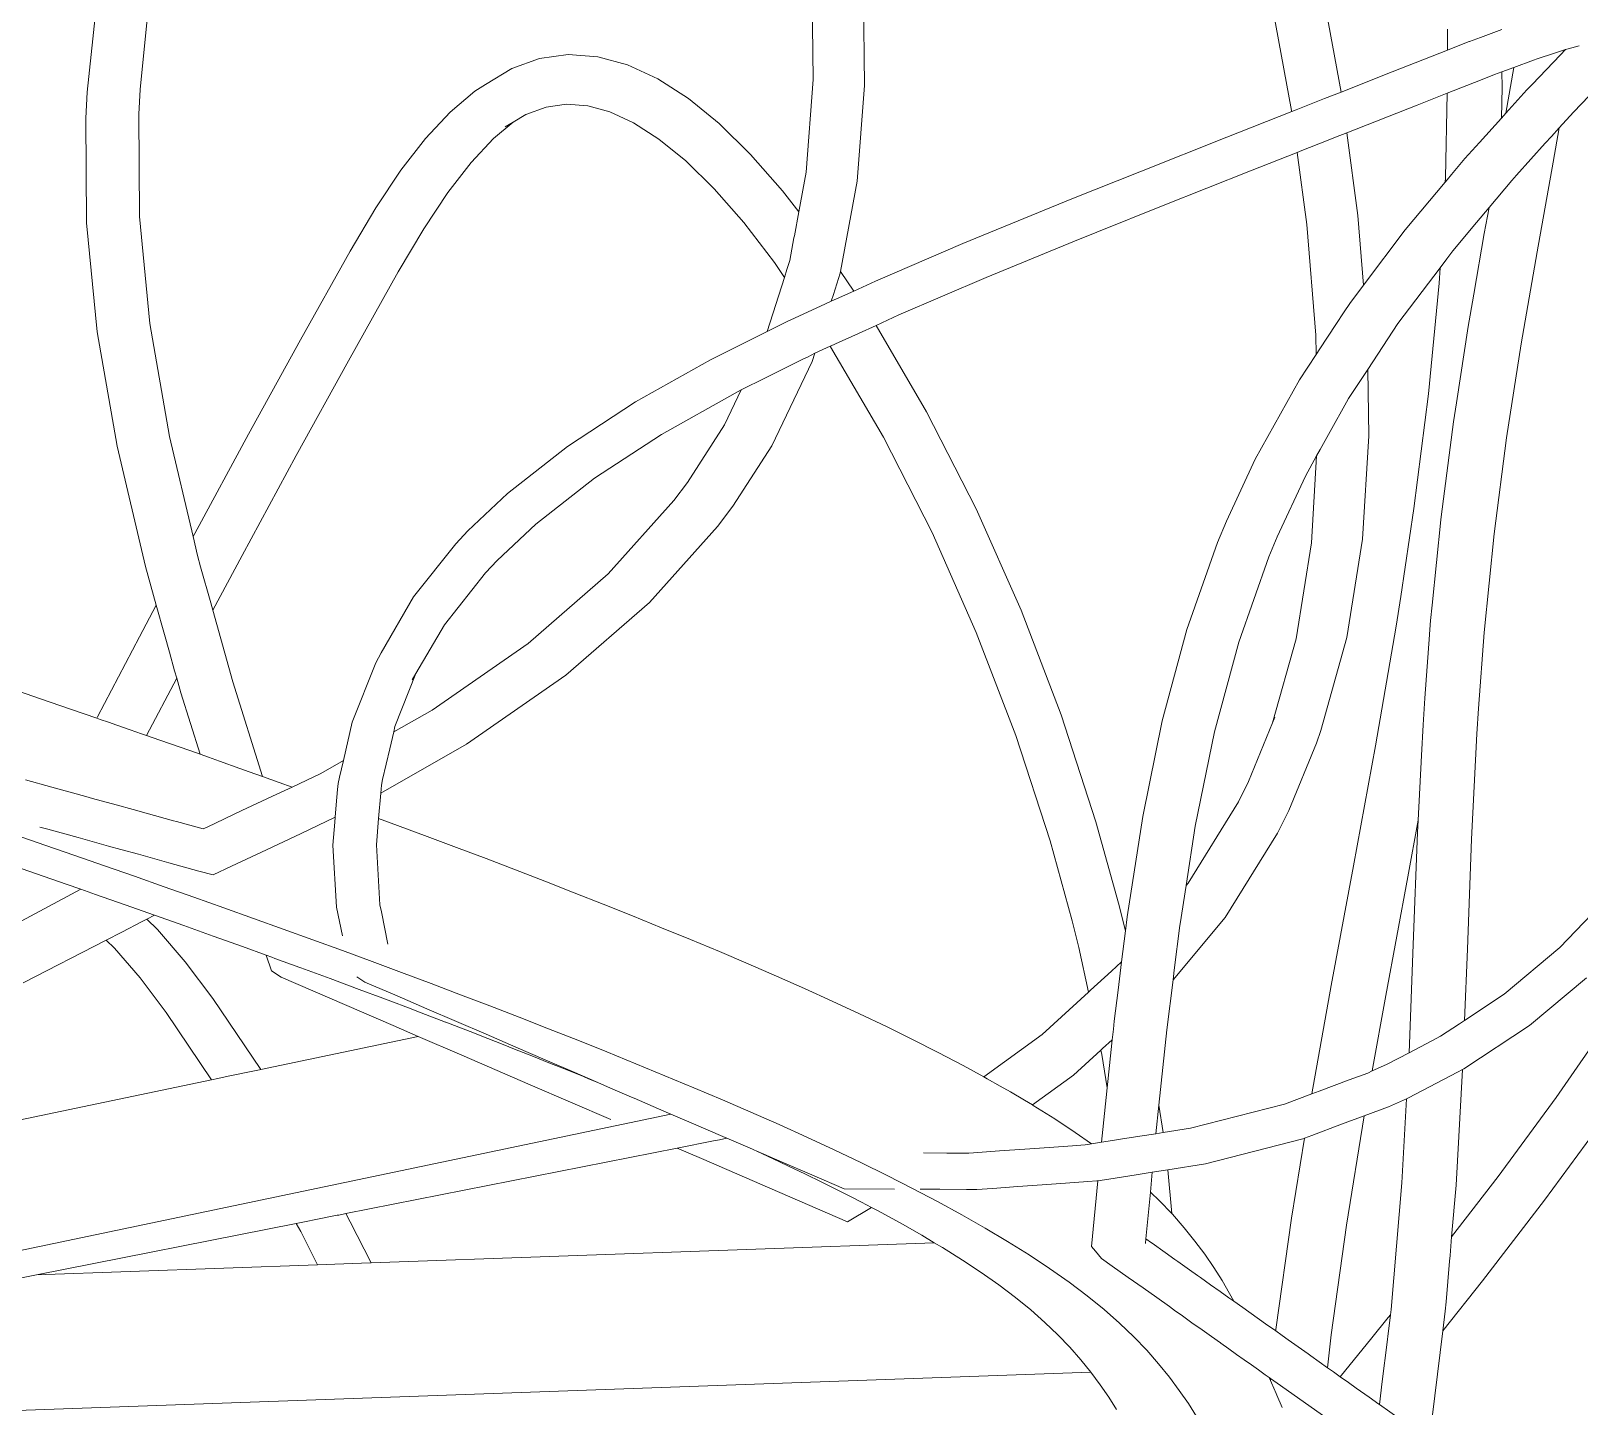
# Model space of a CAD drawing. Header units: millimetres. Extents: x 930469 to 1523124, y -120375 to 411163.
# Drawn here: x 1426309.7 to 1426661.1, y -6197.6 to -5885.5 of the extents above; entities that cross this region are included whole.
import ezdxf

# ---------------------------------------------------------------- set-up
doc = ezdxf.new("R2010")
doc.units = ezdxf.units.MM
doc.layers.add('A-NET THAY', color=8, linetype='Continuous', lineweight=0)
doc.layers.add('COT VACH', color=8, linetype='Continuous', lineweight=0)

# ---------------------------------------------------------------- blocks, each defined once
blk = doc.blocks.new('fgholol')
at = {"layer": 'A-NET THAY', "ltscale": 3}
for p, q in [((1044454.73, 33172.69), (1044455, 33150.87)), ((1044570.26, 33172.87), (1044574.82, 33148.02)), ((1044466.38, 33171.98), (1044466.66, 33149.54)), ((1044563.6, 33143.86), (1044558.76, 33170.22)), ((1044290.22, 33147.98), (1044291.99, 33165.1)), ((1044302.2, 33148.61), (1044303.93, 33165.35)), ((1044598.97, 33157.53), (1044598.96, 33162.3)), ((1044606.47, 33160.43), (1044611.35, 33162.25)), ((1044600.28, 33158.05), (1044603.9, 33159.47)), ((1044603.9, 33159.47), (1044604.01, 33159.51)), ((1044604.01, 33159.51), (1044606.47, 33160.43)), ((1044386.63, 33153.34), (1044392.89, 33155.62)), ((1044392.89, 33155.62), (1044399.4, 33156.53)), ((1044399.4, 33156.53), (1044406.09, 33156.05)), ((1044406.09, 33156.05), (1044412.89, 33154.19)), ((1044586.46, 33152.61), (1044598.97, 33157.53)), ((1044598.97, 33157.53), (1044600.28, 33158.05)), ((1044614.05, 33153.62), (1044618.48, 33155.27)), ((1044618.31, 33149.85), (1044624.53, 33156.37)), ((1044618.48, 33155.27), (1044619.31, 33155.54)), ((1044619.31, 33155.54), (1044623.26, 33156.83)), ((1044623.26, 33156.83), (1044625.75, 33157.65)), ((1044624.53, 33156.37), (1044625.75, 33157.65)), ((1044625.75, 33157.65), (1044626.4, 33157.86)), ((1044626.4, 33157.86), (1044628.88, 33158.53)), ((1044627.59, 33143.48), (1044641.84, 33158.42)), ((1044380.62, 33149.75), (1044386.63, 33153.34)), ((1044412.89, 33154.19), (1044419.75, 33151.01)), ((1044574.82, 33148.02), (1044586.46, 33152.61)), ((1044606.49, 33150.73), (1044609.69, 33151.99)), ((1044609.69, 33151.99), (1044611.36, 33152.62)), ((1044611.36, 33152.62), (1044614.05, 33153.62)), ((1044611.37, 33149.14), (1044611.36, 33152.62)), ((1044612.23, 33143.2), (1044614.05, 33153.62)), ((1044301.9, 33143.03), (1044302.2, 33148.61)), ((1044372.57, 33143.47), (1044378.22, 33148.19)), ((1044378.22, 33148.19), (1044380.62, 33149.75)), ((1044419.75, 33151.01), (1044426.68, 33146.56)), ((1044455, 33150.87), (1044453.4, 33129.87)), ((1044466.66, 33149.54), (1044465.01, 33127.8)), ((1044598.92, 33147.76), (1044600.29, 33148.29)), ((1044600.29, 33148.29), (1044601.98, 33148.96)), ((1044601.98, 33148.96), (1044606.49, 33150.73)), ((1044611.22, 33142.09), (1044611.37, 33149.14)), ((1044612.23, 33143.2), (1044617.03, 33148.51)), ((1044617.03, 33148.51), (1044618.31, 33149.85)), ((1044289.91, 33142.08), (1044290.22, 33147.98)), ((1044389.75, 33142.92), (1044394.39, 33144.61)), ((1044394.39, 33144.61), (1044399.04, 33145.26)), ((1044399.04, 33145.26), (1044403.82, 33144.91)), ((1044403.82, 33144.91), (1044408.86, 33143.53)), ((1044426.68, 33146.56), (1044433.68, 33140.86)), ((1044564.66, 33144.01), (1044568.06, 33145.35)), ((1044568.06, 33145.35), (1044570.3, 33146.23)), ((1044570.3, 33146.23), (1044571.05, 33146.53)), ((1044571.05, 33146.53), (1044574.82, 33148.02)), ((1044576.15, 33138.78), (1044592.08, 33145.06)), ((1044592.08, 33145.06), (1044598.92, 33147.76)), ((1044598.51, 33128.52), (1044598.92, 33147.76)), ((1044290.08, 33118.36), (1044289.91, 33142.08)), ((1044302.08, 33119.75), (1044301.9, 33143.03)), ((1044367, 33137.5), (1044372.57, 33143.47)), ((1044382.46, 33137.51), (1044386.88, 33141.2)), ((1044385.05, 33140.11), (1044386.88, 33141.2)), ((1044386.88, 33141.2), (1044389.75, 33142.92)), ((1044408.86, 33143.53), (1044414.23, 33141.04)), ((1044414.23, 33141.04), (1044419.97, 33137.36)), ((1044548.9, 33137.78), (1044563.63, 33143.6)), ((1044563.63, 33143.6), (1044563.6, 33143.86)), ((1044563.63, 33143.6), (1044564.66, 33144.01)), ((1044606.25, 33136.59), (1044611.22, 33142.09)), ((1044611.22, 33142.09), (1044612.23, 33143.2)), ((1044624.37, 33139.92), (1044627.59, 33143.48)), ((1044433.68, 33140.86), (1044440.8, 33133.88)), ((1044529.16, 33129.95), (1044548.9, 33137.78)), ((1044571.55, 33136.96), (1044573.55, 33137.76)), ((1044573.55, 33137.76), (1044576.15, 33138.78)), ((1044576.15, 33138.78), (1044578.67, 33120.02)), ((1044621.19, 33136.4), (1044622.58, 33137.94)), ((1044622.58, 33137.94), (1044624.37, 33139.92)), ((1044623.01, 33132.13), (1044624.37, 33139.92)), ((1044361.43, 33130.28), (1044367, 33137.5)), ((1044377.35, 33132.04), (1044382.46, 33137.51)), ((1044419.97, 33137.36), (1044426.07, 33132.39)), ((1044554.28, 33130.14), (1044564.88, 33134.33)), ((1044564.88, 33134.33), (1044565.91, 33134.74)), ((1044567.07, 33117.98), (1044564.88, 33134.33)), ((1044565.91, 33134.74), (1044571.55, 33136.96)), ((1044602.94, 33132.93), (1044606.25, 33136.59)), ((1044614.64, 33129.15), (1044621.19, 33136.4)), ((1044372.09, 33125.21), (1044377.35, 33132.04)), ((1044426.07, 33132.39), (1044432.5, 33126.09)), ((1044440.8, 33133.88), (1044448.05, 33125.61)), ((1044599.88, 33129.28), (1044602.94, 33132.93)), ((1044619.34, 33111.75), (1044623.01, 33132.13)), ((1044355.76, 33121.75), (1044361.43, 33130.28)), ((1044453.4, 33129.87), (1044451.73, 33120.82)), ((1044465.01, 33127.8), (1044461.22, 33107.32)), ((1044514.13, 33123.92), (1044529.16, 33129.95)), ((1044534.47, 33122.28), (1044554.28, 33130.14)), ((1044589.41, 33116.77), (1044598.46, 33127.57)), ((1044598.46, 33127.57), (1044598.51, 33128.52)), ((1044598.46, 33127.57), (1044598.88, 33128.08)), ((1044598.88, 33128.08), (1044599.88, 33129.28)), ((1044608.41, 33121.8), (1044613.58, 33127.98)), ((1044613.58, 33127.98), (1044614.64, 33129.15)), ((1044366.61, 33116.97), (1044372.09, 33125.21)), ((1044432.5, 33126.09), (1044439.23, 33118.4)), ((1044448.05, 33125.61), (1044451.73, 33120.82)), ((1044509.1, 33121.89), (1044514.13, 33123.92)), ((1044349.9, 33111.9), (1044355.76, 33121.75)), ((1044451.73, 33120.82), (1044450.73, 33115.39)), ((1044488.99, 33113.62), (1044509.1, 33121.89)), ((1044519.39, 33116.24), (1044534.47, 33122.28)), ((1044578.67, 33120.02), (1044579.93, 33104.21)), ((1044605.57, 33118.42), (1044608.41, 33121.8)), ((1044607.35, 33115.94), (1044608.41, 33121.8)), ((1044292.5, 33093.58), (1044290.08, 33118.36)), ((1044304.44, 33095.46), (1044302.08, 33119.75)), ((1044360.82, 33107.24), (1044366.61, 33116.97)), ((1044439.23, 33118.4), (1044446.23, 33109.31)), ((1044569.09, 33092.84), (1044567.07, 33117.98)), ((1044579.93, 33104.21), (1044589.41, 33116.77)), ((1044600.19, 33112), (1044605.57, 33118.42)), ((1044450.64, 33114.94), (1044449.7, 33109.8)), ((1044450.73, 33115.39), (1044450.64, 33114.94)), ((1044469.16, 33105.11), (1044488.99, 33113.62)), ((1044494.25, 33105.93), (1044514.35, 33114.2)), ((1044514.35, 33114.2), (1044519.39, 33116.24)), ((1044604.97, 33102.17), (1044607.35, 33115.94)), ((1044338.64, 33091.78), (1044349.9, 33111.9)), ((1044449.7, 33109.8), (1044449.03, 33107.71)), ((1044597.29, 33108.15), (1044598.83, 33110.19)), ((1044598.83, 33110.19), (1044600.19, 33112)), ((1044615.72, 33090.87), (1044619.34, 33111.75)), ((1044349.53, 33087.05), (1044360.82, 33107.24)), ((1044448.47, 33105.94), (1044444.56, 33093.65)), ((1044446.23, 33109.31), (1044448.47, 33105.94)), ((1044449.03, 33107.71), (1044448.47, 33105.94)), ((1044461.14, 33106.88), (1044459.61, 33102.08)), ((1044461.22, 33107.32), (1044461.14, 33106.88)), ((1044461.22, 33107.32), (1044464.2, 33102.85)), ((1044474.47, 33097.45), (1044494.25, 33105.93)), ((1044587.75, 33095.51), (1044597.29, 33108.15)), ((1044597.08, 33104.63), (1044597.29, 33108.15)), ((1044460.29, 33101.06), (1044464.2, 33102.85)), ((1044464.2, 33102.85), (1044469.16, 33105.11)), ((1044576.79, 33100.05), (1044579.93, 33104.21)), ((1044594.68, 33079.55), (1044597.08, 33104.63)), ((1044449.95, 33096.34), (1044456.67, 33099.41)), ((1044456.67, 33099.41), (1044459.12, 33100.53)), ((1044459.61, 33102.08), (1044459.12, 33100.53)), ((1044459.12, 33100.53), (1044460.29, 33101.06)), ((1044575.54, 33098.14), (1044576.79, 33100.05)), ((1044604.14, 33097.37), (1044604.97, 33102.17)), ((1044308.9, 33069.87), (1044304.44, 33095.46)), ((1044444.56, 33093.65), (1044449.43, 33096.08)), ((1044449.43, 33096.08), (1044449.95, 33096.34)), ((1044469.27, 33095.07), (1044474.47, 33097.45)), ((1044573.62, 33095.23), (1044575.54, 33098.14)), ((1044580.87, 33085.06), (1044587.75, 33095.51)), ((1044603.7, 33094.84), (1044604.14, 33097.37)), ((1044297.01, 33067.63), (1044292.5, 33093.58)), ((1044431.68, 33087.23), (1044444.56, 33093.65)), ((1044460.08, 33090.88), (1044465.28, 33093.25)), ((1044465.28, 33093.25), (1044469.27, 33095.07)), ((1044469.27, 33095.07), (1044480.72, 33075.45)), ((1044569.16, 33088.46), (1044569.09, 33092.84)), ((1044570.02, 33089.76), (1044573.62, 33095.23)), ((1044601, 33077.46), (1044603.7, 33094.84)), ((1044326.86, 33070.39), (1044338.64, 33091.78)), ((1044453.68, 33087.88), (1044455.38, 33088.73)), ((1044455.38, 33088.73), (1044454.77, 33086.85)), ((1044455.38, 33088.73), (1044458.86, 33090.32)), ((1044458.86, 33090.32), (1044458.97, 33090.37)), ((1044458.86, 33090.32), (1044458.97, 33090.17)), ((1044458.97, 33090.37), (1044460.08, 33090.88)), ((1044458.97, 33090.17), (1044470.93, 33069.68)), ((1044565.36, 33082.7), (1044569.16, 33088.46)), ((1044569.16, 33088.46), (1044570.02, 33089.76)), ((1044612.41, 33069.53), (1044615.72, 33090.87)), ((1044337.67, 33065.52), (1044349.53, 33087.05)), ((1044414.68, 33077.68), (1044431.68, 33087.23)), ((1044444.15, 33083.13), (1044452.69, 33087.39)), ((1044454.77, 33086.85), (1044445.62, 33067.75)), ((1044452.69, 33087.39), (1044453.68, 33087.88)), ((1044576.54, 33078.5), (1044580.87, 33085.06)), ((1044580.87, 33085.06), (1044581.12, 33070.01)), ((1044438.69, 33080.41), (1044444.15, 33083.13)), ((1044555.34, 33064.67), (1044565.36, 33082.7)), ((1044420.54, 33070.3), (1044437.29, 33079.71)), ((1044438.69, 33080.41), (1044434.9, 33072.49)), ((1044437.29, 33079.71), (1044438.69, 33080.41)), ((1044576.05, 33077.6), (1044576.54, 33078.5)), ((1044591.37, 33053.51), (1044594.68, 33079.55)), ((1044399.23, 33067.6), (1044414.68, 33077.68)), ((1044480.72, 33075.45), (1044491.97, 33053.4)), ((1044572.38, 33071.01), (1044576.05, 33077.6)), ((1044600.33, 33073.18), (1044601, 33077.46)), ((1044434.9, 33072.49), (1044426.45, 33059.41)), ((1044570.1, 33066.9), (1044572.38, 33071.01)), ((1044597.53, 33051.61), (1044600.33, 33073.18)), ((1044303.42, 33040.35), (1044297.01, 33067.63)), ((1044314.24, 33047.13), (1044308.9, 33069.87)), ((1044314.62, 33047.85), (1044326.86, 33070.39)), ((1044385.58, 33056.91), (1044399.23, 33067.6)), ((1044405.38, 33060.41), (1044420.54, 33070.3)), ((1044445.62, 33067.75), (1044436.76, 33054.03)), ((1044470.93, 33069.68), (1044481.98, 33048.02)), ((1044581.12, 33070.01), (1044579.69, 33046.56)), ((1044609.57, 33047.72), (1044612.41, 33069.53)), ((1044325.36, 33042.85), (1044337.67, 33065.52)), ((1044548.82, 33050.62), (1044555.34, 33064.67)), ((1044566.73, 33060.84), (1044569.29, 33065.45)), ((1044568.09, 33045.68), (1044569.29, 33065.45)), ((1044569.29, 33065.45), (1044570.1, 33066.9)), ((1044392.02, 33049.95), (1044405.38, 33060.41)), ((1044560.36, 33047.1), (1044566.73, 33060.84)), ((1044376.64, 33048.45), (1044385.58, 33056.91)), ((1044426.45, 33059.41), (1044423.36, 33055.29)), ((1044423.36, 33055.29), (1044408.48, 33038.68)), ((1044436.76, 33054.03), (1044433.3, 33049.42)), ((1044491.97, 33053.4), (1044502.19, 33030.39)), ((1044588.38, 33033.51), (1044591.37, 33053.51)), ((1044383.27, 33041.67), (1044392.02, 33049.95)), ((1044546.81, 33045.75), (1044548.82, 33050.62)), ((1044595.49, 33031.53), (1044597.44, 33050.96)), ((1044597.44, 33050.96), (1044597.53, 33051.61)), ((1044314.24, 33047.13), (1044314.62, 33047.85)), ((1044315.25, 33042.8), (1044314.24, 33047.13)), ((1044373.87, 33045.5), (1044376.64, 33048.45)), ((1044433.3, 33049.42), (1044417.84, 33032.15)), ((1044481.98, 33048.02), (1044492.03, 33025.37)), ((1044558.45, 33042.5), (1044560.36, 33047.1)), ((1044579.69, 33046.56), (1044576.17, 33024.25)), ((1044607.32, 33025.34), (1044609.57, 33047.72)), ((1044315.96, 33040.29), (1044315.25, 33042.8)), ((1044318.72, 33030.43), (1044325.36, 33042.85)), ((1044364.31, 33033.46), (1044373.87, 33045.5)), ((1044539.83, 33026.05), (1044546.81, 33045.75)), ((1044564.64, 33023.88), (1044568.09, 33045.68)), ((1044305.89, 33031.52), (1044303.42, 33040.35)), ((1044318.26, 33032.06), (1044315.96, 33040.29)), ((1044380.65, 33038.88), (1044383.27, 33041.67)), ((1044551.6, 33023.16), (1044558.45, 33042.5)), ((1044371.28, 33027.06), (1044380.65, 33038.88)), ((1044408.48, 33038.68), (1044390.27, 33022.86)), ((1044356.9, 33020.74), (1044364.31, 33033.46)), ((1044417.84, 33032.15), (1044398.85, 33015.66)), ((1044587.3, 33026.78), (1044588.38, 33033.51)), ((1044302.05, 33024.34), (1044305.89, 33031.52)), ((1044307.74, 33024.92), (1044305.89, 33031.52)), ((1044318.72, 33030.43), (1044318.26, 33032.06)), ((1044323.27, 33014.19), (1044318.72, 33030.43)), ((1044502.19, 33030.39), (1044511.28, 33006.63)), ((1044595.14, 33028.1), (1044595.49, 33031.53)), ((1044364.83, 33016.01), (1044371.28, 33027.06)), ((1044492.03, 33025.37), (1044500.99, 33001.97)), ((1044534.22, 33005.32), (1044539.83, 33026.05)), ((1044582.64, 32999.63), (1044587.3, 33026.78)), ((1044594.9, 33024.97), (1044595.14, 33028.1)), ((1044606.01, 33008.12), (1044607.32, 33025.34)), ((1044292.53, 33006.21), (1044302.05, 33024.34)), ((1044308.88, 33020.86), (1044307.74, 33024.92)), ((1044390.27, 33022.86), (1044368.52, 33007.74)), ((1044546.1, 33002.84), (1044551.6, 33023.16)), ((1044559.3, 33004.83), (1044564.64, 33023.88)), ((1044576.17, 33024.25), (1044570.23, 33003.09)), ((1044593.81, 33010.48), (1044594.88, 33024.82)), ((1044594.88, 33024.82), (1044594.9, 33024.97)), ((1044594.89, 33024.82), (1044594.88, 33024.82)), ((1044310.06, 33016.65), (1044308.88, 33020.86)), ((1044350.38, 33004.99), (1044355.73, 33018.46)), ((1044356.9, 33020.74), (1044355.73, 33018.46)), ((1044303.67, 33001.97), (1044310.52, 33015.01)), ((1044310.52, 33015.01), (1044310.06, 33016.65)), ((1044311.46, 33011.64), (1044310.52, 33015.01)), ((1044360.07, 33004.03), (1044364.83, 33016.01)), ((1044364.01, 33014.6), (1044364.83, 33016.01)), ((1044398.85, 33015.66), (1044376.31, 32999.99)), ((1044272.85, 33012.63), (1044279.63, 33010.3)), ((1044315.82, 32997.71), (1044311.46, 33011.64)), ((1044330, 32992.68), (1044323.27, 33014.19)), ((1044279.63, 33010.3), (1044286.41, 33007.96)), ((1044286.41, 33007.96), (1044292.37, 33005.9)), ((1044368.52, 33007.74), (1044359.78, 33002.77)), ((1044593.43, 33004.41), (1044593.81, 33010.48)), ((1044605.65, 33002.37), (1044606.01, 33008.12)), ((1044292.37, 33005.9), (1044292.53, 33006.21)), ((1044292.37, 33005.9), (1044293.18, 33005.62)), ((1044293.18, 33005.62), (1044295.03, 33004.98)), ((1044295.03, 33004.98), (1044296.9, 33004.33)), ((1044296.9, 33004.33), (1044299.95, 33003.27)), ((1044348.36, 32996.28), (1044350.38, 33004.99)), ((1044359.78, 33002.77), (1044360.07, 33004.03)), ((1044511.28, 33006.63), (1044519.19, 32982.34)), ((1044529.8, 32983.58), (1044534.22, 33005.32)), ((1044559.3, 33004.83), (1044553.81, 32991.51)), ((1044559.83, 33006.1), (1044559.3, 33004.83)), ((1044593.08, 32997.4), (1044593.43, 33004.41)), ((1044299.95, 33003.27), (1044302.55, 33002.36)), ((1044302.55, 33002.36), (1044303.67, 33001.97)), ((1044303.67, 33001.97), (1044306.72, 33000.91)), ((1044306.72, 33000.91), (1044313.48, 32998.53)), ((1044358.9, 32998.98), (1044359.78, 33002.77)), ((1044500.99, 33001.97), (1044508.79, 32978.04)), ((1044541.74, 32981.4), (1044546.1, 33002.84)), ((1044569.26, 33000.24), (1044570.23, 33003.09)), ((1044604.45, 32978.41), (1044605.65, 33002.37)), ((1044313.48, 32998.53), (1044315.82, 32997.71)), ((1044315.82, 32997.71), (1044317.77, 32997.02)), ((1044317.77, 32997.02), (1044320.24, 32996.15)), ((1044376.31, 32999.99), (1044356.84, 32988.92)), ((1044357.27, 32991.96), (1044358.9, 32998.98)), ((1044569.26, 33000.24), (1044562.96, 32984.94)), ((1044577.65, 32972.36), (1044582.64, 32999.63)), ((1044592.34, 32982.79), (1044593.08, 32997.4)), ((1044320.24, 32996.15), (1044324.86, 32994.51)), ((1044324.86, 32994.51), (1044327, 32993.75)), ((1044327, 32993.75), (1044330, 32992.68)), ((1044348.36, 32996.28), (1044343.22, 32993.36)), ((1044347.48, 32992.48), (1044348.36, 32996.28)), ((1044282.2, 32990.24), (1044276.18, 32991.9)), ((1044283.04, 32990.01), (1044282.2, 32990.24)), ((1044289.9, 32988.11), (1044283.04, 32990.01)), ((1044330, 32992.68), (1044333.75, 32991.34)), ((1044336.7, 32990.28), (1044333.24, 32988.65)), ((1044333.75, 32991.34), (1044336.7, 32990.28)), ((1044343.22, 32993.36), (1044336.7, 32990.28)), ((1044347.04, 32989.69), (1044347.16, 32991.11)), ((1044347.16, 32991.11), (1044347.48, 32992.48)), ((1044356.84, 32988.92), (1044356.99, 32990.73)), ((1044356.99, 32990.73), (1044357.27, 32991.96)), ((1044553.81, 32991.51), (1044551.53, 32986.93)), ((1044291.41, 32987.7), (1044289.9, 32988.11)), ((1044296.75, 32986.22), (1044291.41, 32987.7)), ((1044333.24, 32988.65), (1044325.34, 32984.92)), ((1044346.76, 32986.21), (1044347.04, 32989.69)), ((1044356.36, 32983.14), (1044356.84, 32988.92)), ((1044551.53, 32986.93), (1044540.11, 32968.48)), ((1044300.62, 32985.15), (1044296.75, 32986.22)), ((1044303.61, 32984.33), (1044300.62, 32985.15)), ((1044309.82, 32982.61), (1044303.61, 32984.33)), ((1044325.34, 32984.92), (1044317.44, 32981.19)), ((1044346.53, 32983.42), (1044338.77, 32979.76)), ((1044346.43, 32982.28), (1044346.53, 32983.42)), ((1044346.53, 32983.42), (1044346.76, 32986.21)), ((1044355.87, 32977.16), (1044356.36, 32983.14)), ((1044356.36, 32983.14), (1044360.66, 32981.55)), ((1044526.27, 32960.82), (1044529.8, 32983.58)), ((1044562.96, 32984.94), (1044560.4, 32979.81)), ((1044273.84, 32979.42), (1044280.61, 32977.09)), ((1044279.45, 32981.19), (1044279.48, 32981.18)), ((1044281.29, 32980.68), (1044279.48, 32981.18)), ((1044288.15, 32978.79), (1044281.29, 32980.68)), ((1044310.46, 32982.43), (1044309.82, 32982.61)), ((1044316.52, 32980.76), (1044310.46, 32982.43)), ((1044317.44, 32981.19), (1044316.52, 32980.76)), ((1044338.77, 32979.76), (1044330.88, 32976.03)), ((1044346, 32977.05), (1044346.43, 32982.28)), ((1044360.66, 32981.55), (1044367.37, 32979.06)), ((1044519.19, 32982.34), (1044524.31, 32963.91)), ((1044539.65, 32967.93), (1044541.74, 32981.4)), ((1044560.4, 32979.81), (1044548.54, 32960.64)), ((1044589.99, 32969.91), (1044592.34, 32982.79)), ((1044591.23, 32954.54), (1044592.2, 32979.99)), ((1044592.2, 32979.99), (1044592.34, 32982.79)), ((1044280.61, 32977.09), (1044287.39, 32974.74)), ((1044295.01, 32976.89), (1044288.15, 32978.79)), ((1044297.86, 32976.1), (1044295.01, 32976.89)), ((1044301.86, 32975), (1044297.86, 32976.1)), ((1044330.88, 32976.03), (1044322.98, 32972.3)), ((1044346.83, 32963.02), (1044346, 32977.05)), ((1044356.67, 32963.53), (1044355.87, 32977.16)), ((1044367.37, 32979.06), (1044374.07, 32976.55)), ((1044374.07, 32976.55), (1044380.75, 32974.02)), ((1044508.79, 32978.04), (1044513.82, 32959.88)), ((1044603.5, 32953.46), (1044604.45, 32978.41)), ((1044271.96, 32972.89), (1044285.4, 32968.23)), ((1044287.39, 32974.74), (1044294.16, 32972.39)), ((1044294.16, 32972.39), (1044300.93, 32970.03)), ((1044301.86, 32975), (1044308.72, 32973.1)), ((1044315.57, 32971.21), (1044308.72, 32973.1)), ((1044380.75, 32974.02), (1044387.42, 32971.47)), ((1044572.61, 32945.25), (1044577.65, 32972.36)), ((1044300.93, 32970.03), (1044307.69, 32967.65)), ((1044318.78, 32970.32), (1044315.57, 32971.21)), ((1044322.98, 32972.3), (1044318.78, 32970.32)), ((1044387.42, 32971.47), (1044394.08, 32968.89)), ((1044394.08, 32968.89), (1044400.72, 32966.29)), ((1044584.98, 32942.97), (1044589.99, 32969.91)), ((1044185.59, 32912), (1044288.74, 32967.07)), ((1044285.4, 32968.23), (1044288.74, 32967.07)), ((1044288.74, 32967.07), (1044292.11, 32965.89)), ((1044292.11, 32965.89), (1044298.81, 32963.54)), ((1044307.69, 32967.65), (1044314.45, 32965.27)), ((1044400.72, 32966.29), (1044407.35, 32963.67)), ((1044538.3, 32959.22), (1044539.65, 32967.93)), ((1044540.11, 32968.48), (1044539.65, 32967.93)), ((1044298.81, 32963.54), (1044305.49, 32961.18)), ((1044314.45, 32965.27), (1044321.21, 32962.87)), ((1044321.21, 32962.87), (1044327.96, 32960.46)), ((1044348.13, 32956.51), (1044346.83, 32963.02)), ((1044356.99, 32961.95), (1044356.67, 32963.53)), ((1044358.45, 32954.62), (1044356.99, 32961.95)), ((1044407.35, 32963.67), (1044413.96, 32961.02)), ((1044524.31, 32963.91), (1044525.86, 32957.67)), ((1044624.5, 32953.82), (1044635.44, 32965.28)), ((1044298.1, 32957.37), (1044302.71, 32959.75)), ((1044302.71, 32959.75), (1044303.77, 32960.3)), ((1044303.77, 32960.3), (1044305.49, 32961.18)), ((1044303.77, 32960.3), (1044306.17, 32957.9)), ((1044305.49, 32961.18), (1044312.17, 32958.82)), ((1044312.17, 32958.82), (1044318.83, 32956.44)), ((1044327.96, 32960.46), (1044334.7, 32958.04)), ((1044413.96, 32961.02), (1044420.57, 32958.35)), ((1044420.57, 32958.35), (1044427.15, 32955.64)), ((1044513.82, 32959.88), (1044515.32, 32953.88)), ((1044525.86, 32957.67), (1044526.27, 32960.82)), ((1044548.54, 32960.64), (1044536.72, 32946.55)), ((1044536.98, 32948.71), (1044538.24, 32958.83)), ((1044538.24, 32958.83), (1044538.3, 32959.22)), ((1044275.67, 32945.82), (1044294.55, 32955.54)), ((1044294.55, 32955.54), (1044298.1, 32957.37)), ((1044294.55, 32955.54), (1044296.39, 32953.71)), ((1044306.17, 32957.9), (1044312.46, 32950.6)), ((1044318.83, 32956.44), (1044325.47, 32954.05)), ((1044334.7, 32958.04), (1044341.43, 32955.6)), ((1044341.43, 32955.6), (1044348.16, 32953.15)), ((1044427.15, 32955.64), (1044433.7, 32952.91)), ((1044525, 32950.58), (1044525.87, 32957.64)), ((1044525.86, 32957.67), (1044525.87, 32957.64)), ((1044296.39, 32953.71), (1044302.23, 32946.93)), ((1044325.47, 32954.05), (1044330.84, 32952.1)), ((1044330.84, 32952.1), (1044332.11, 32951.64)), ((1044332.05, 32948.53), (1044330.84, 32952.1)), ((1044332.11, 32951.64), (1044332.81, 32951.39)), ((1044332.81, 32951.39), (1044338.45, 32949.33)), ((1044348.16, 32953.15), (1044354.87, 32950.67)), ((1044433.7, 32952.91), (1044440.21, 32950.14)), ((1044515.32, 32953.88), (1044517.5, 32943.72)), ((1044590.25, 32929.96), (1044591.23, 32954.54)), ((1044602.85, 32937.29), (1044603.5, 32953.46)), ((1044611.87, 32943.23), (1044624.5, 32953.82)), ((1044312.46, 32950.6), (1044318.76, 32942.29)), ((1044332.05, 32948.53), (1044334.26, 32947.1)), ((1044338.45, 32949.33), (1044338.73, 32949.23)), ((1044338.73, 32949.23), (1044345.34, 32946.79)), ((1044354.87, 32950.67), (1044361.58, 32948.18)), ((1044361.58, 32948.18), (1044368.28, 32945.67)), ((1044440.21, 32950.14), (1044446.66, 32947.35)), ((1044522.7, 32948.47), (1044517.95, 32944.13)), ((1044525, 32950.58), (1044522.7, 32948.47)), ((1044524.2, 32944.15), (1044525, 32950.58)), ((1044536.72, 32946.55), (1044536.98, 32948.71)), ((1044302.23, 32946.93), (1044308.17, 32939.09)), ((1044334.26, 32947.1), (1044359.69, 32936.13)), ((1044345.34, 32946.79), (1044351.93, 32944.34)), ((1044351.4, 32947.2), (1044353.25, 32946.02)), ((1044351.93, 32944.34), (1044357.32, 32942.32)), ((1044360.58, 32942.86), (1044353.25, 32946.02)), ((1044368.28, 32945.67), (1044374.96, 32943.14)), ((1044446.66, 32947.35), (1044453.04, 32944.53)), ((1044453.04, 32944.53), (1044459.33, 32941.68)), ((1044535.31, 32935.18), (1044536.72, 32946.55)), ((1044568.19, 32920.63), (1044572.61, 32945.25)), ((1044630.53, 32946.96), (1044617.61, 32936.13)), ((1044318.76, 32942.29), (1044329.6, 32926.18)), ((1044357.32, 32942.32), (1044358.5, 32941.88)), ((1044358.5, 32941.88), (1044363.71, 32939.91)), ((1044367.3, 32939.95), (1044360.58, 32942.86)), ((1044374.96, 32943.14), (1044381.63, 32940.59)), ((1044459.33, 32941.68), (1044465.52, 32938.81)), ((1044517.5, 32943.72), (1044507.01, 32934.12)), ((1044517.95, 32944.13), (1044517.5, 32943.72)), ((1044523.32, 32937.1), (1044524.2, 32944.15)), ((1044581.91, 32925.82), (1044584.98, 32942.97)), ((1044602.85, 32937.29), (1044611.87, 32943.23)), ((1044308.17, 32939.09), (1044318.43, 32923.84)), ((1044363.71, 32939.91), (1044365.06, 32939.4)), ((1044365.06, 32939.4), (1044371.55, 32936.91)), ((1044374.02, 32937.05), (1044367.3, 32939.95)), ((1044381.63, 32940.59), (1044388.29, 32938.01)), ((1044388.29, 32938.01), (1044394.93, 32935.41)), ((1044465.52, 32938.81), (1044471.61, 32935.91)), ((1044601.72, 32936.55), (1044602.85, 32937.29)), ((1044623.62, 32919.82), (1044635.77, 32937.26)), ((1044365.36, 32933.68), (1044359.69, 32936.13)), ((1044371.55, 32936.91), (1044371.6, 32936.89)), ((1044371.6, 32936.89), (1044378.12, 32934.37)), ((1044380.75, 32934.15), (1044374.02, 32937.05)), ((1044378.12, 32934.37), (1044379.39, 32933.88)), ((1044379.39, 32933.88), (1044384.62, 32931.83)), ((1044387.47, 32931.25), (1044380.75, 32934.15)), ((1044394.93, 32935.41), (1044401.56, 32932.79)), ((1044471.61, 32935.91), (1044477.56, 32932.99)), ((1044507.01, 32934.12), (1044493.74, 32924.5)), ((1044522.88, 32932.92), (1044523.14, 32935.32)), ((1044523.14, 32935.32), (1044523.32, 32937.1)), ((1044533.49, 32918.06), (1044535.31, 32935.18)), ((1044597.37, 32933.69), (1044601.72, 32936.55)), ((1044617.61, 32936.13), (1044602.73, 32926.33)), ((1044329.6, 32926.18), (1044365.36, 32933.68)), ((1044375.23, 32929.42), (1044365.36, 32933.68)), ((1044384.62, 32931.83), (1044387.21, 32930.8)), ((1044387.21, 32930.8), (1044391.1, 32929.27)), ((1044394.19, 32928.35), (1044387.47, 32931.25)), ((1044401.56, 32932.79), (1044408.17, 32930.14)), ((1044477.56, 32932.99), (1044483.37, 32930.04)), ((1044520.33, 32930.58), (1044514.13, 32924.91)), ((1044520.53, 32930.77), (1044520.33, 32930.58)), ((1044520.33, 32930.58), (1044520.55, 32929.55)), ((1044520.71, 32930.93), (1044520.53, 32930.77)), ((1044522.88, 32932.92), (1044520.71, 32930.93)), ((1044521.88, 32923.44), (1044522.88, 32932.92)), ((1044590.25, 32929.96), (1044595.41, 32932.66)), ((1044595.41, 32932.66), (1044597.37, 32933.69)), ((1044390.77, 32922.71), (1044375.23, 32929.42)), ((1044391.1, 32929.27), (1044395.03, 32927.69)), ((1044400.91, 32925.45), (1044394.19, 32928.35)), ((1044395.03, 32927.69), (1044397.57, 32926.68)), ((1044397.57, 32926.68), (1044402.84, 32924.54)), ((1044408.17, 32930.14), (1044414.78, 32927.47)), ((1044414.78, 32927.47), (1044421.36, 32924.76)), ((1044483.37, 32930.04), (1044489.03, 32927.07)), ((1044489.03, 32927.07), (1044493.74, 32924.5)), ((1044520.55, 32929.55), (1044521.72, 32921.99)), ((1044581.91, 32925.82), (1044585.13, 32927.28)), ((1044585.13, 32927.28), (1044590.25, 32929.96)), ((1044260.65, 32911.73), (1044318.43, 32923.84)), ((1044318.43, 32923.84), (1044319.84, 32924.13)), ((1044319.84, 32924.13), (1044322.24, 32924.64)), ((1044322.24, 32924.64), (1044327.81, 32925.8)), ((1044327.81, 32925.8), (1044329.34, 32926.12)), ((1044329.34, 32926.12), (1044329.6, 32926.18)), ((1044406.15, 32923.18), (1044400.91, 32925.45)), ((1044402.84, 32924.54), (1044404.01, 32924.07)), ((1044404.01, 32924.07), (1044406.15, 32923.18)), ((1044407.63, 32922.55), (1044406.15, 32923.18)), ((1044421.36, 32924.76), (1044427.91, 32922.03)), ((1044493.74, 32924.5), (1044494.52, 32924.07)), ((1044494.52, 32924.07), (1044497.45, 32922.41)), ((1044514.13, 32924.91), (1044504.76, 32918.12)), ((1044521.72, 32921.99), (1044521.88, 32923.44)), ((1044569.85, 32921.25), (1044576.7, 32923.8)), ((1044576.7, 32923.8), (1044580.87, 32925.35)), ((1044580.87, 32925.35), (1044581.91, 32925.82)), ((1044601.26, 32925.56), (1044594.91, 32922.24)), ((1044600.92, 32899.92), (1044602.38, 32926.15)), ((1044602.38, 32926.15), (1044601.26, 32925.56)), ((1044602.73, 32926.33), (1044602.38, 32926.15)), ((1044390.77, 32922.71), (1044409.08, 32914.81)), ((1044410.62, 32921.25), (1044407.63, 32922.55)), ((1044413.75, 32919.91), (1044410.62, 32921.25)), ((1044414.36, 32919.64), (1044413.75, 32919.91)), ((1044427.91, 32922.03), (1044434.42, 32919.26)), ((1044497.45, 32922.41), (1044499.83, 32921.06)), ((1044499.83, 32921.06), (1044502.94, 32919.2)), ((1044520.72, 32912.53), (1044521.72, 32921.99)), ((1044561.96, 32918.32), (1044568.19, 32920.63)), ((1044568.19, 32920.63), (1044569.85, 32921.25)), ((1044590.15, 32919.75), (1044589.69, 32919.54)), ((1044594.91, 32922.24), (1044590.15, 32919.75)), ((1044610.47, 32901.91), (1044623.62, 32919.82)), ((1044421.08, 32916.74), (1044414.36, 32919.64)), ((1044422.72, 32916.03), (1044421.08, 32916.74)), ((1044434.42, 32919.26), (1044440.87, 32916.47)), ((1044440.87, 32916.47), (1044447.25, 32913.65)), ((1044502.94, 32919.2), (1044504.76, 32918.12)), ((1044504.76, 32918.12), (1044504.93, 32918.02)), ((1044504.93, 32918.02), (1044509.82, 32914.96)), ((1044532.81, 32911.59), (1044533.49, 32918.06)), ((1044533.49, 32918.06), (1044534.46, 32911.85)), ((1044540.65, 32912.82), (1044561.96, 32918.32)), ((1044585.56, 32917.67), (1044580.09, 32915.64)), ((1044589.69, 32919.54), (1044585.56, 32917.67)), ((1044588.62, 32900.41), (1044589.69, 32919.54)), ((1044225.11, 32874.61), (1044422.72, 32916.03)), ((1044427.8, 32913.84), (1044422.72, 32916.03)), ((1044434.52, 32910.94), (1044427.8, 32913.84)), ((1044447.25, 32913.65), (1044453.54, 32910.8)), ((1044509.82, 32914.96), (1044514.47, 32911.89)), ((1044534.46, 32911.85), (1044540.65, 32912.82)), ((1044574.96, 32913.72), (1044568.17, 32911.2)), ((1044580.09, 32915.64), (1044574.96, 32913.72)), ((1044576.03, 32890.81), (1044580.09, 32915.64)), ((1044621, 32896.52), (1044634.22, 32914.54)), ((1044424.13, 32908.31), (1044432.35, 32909.94)), ((1044432.35, 32909.94), (1044433.74, 32910.21)), ((1044433.74, 32910.21), (1044435.43, 32910.54)), ((1044435.43, 32910.54), (1044434.52, 32910.94)), ((1044441.24, 32908.04), (1044435.43, 32910.54)), ((1044453.54, 32910.8), (1044459.73, 32907.93)), ((1044514.47, 32911.89), (1044518.18, 32909.28)), ((1044516.77, 32909.05), (1044518.18, 32909.28)), ((1044518.18, 32909.28), (1044520.45, 32909.64)), ((1044520.45, 32909.64), (1044520.72, 32912.53)), ((1044520.45, 32909.64), (1044522.96, 32910.03)), ((1044522.96, 32910.03), (1044524.78, 32910.32)), ((1044524.78, 32910.32), (1044529.15, 32911.01)), ((1044529.15, 32911.01), (1044532.81, 32911.59)), ((1044532.81, 32911.59), (1044534.46, 32911.85)), ((1044566.12, 32910.43), (1044544.06, 32904.75)), ((1044563.55, 32892.45), (1044566.52, 32910.58)), ((1044566.52, 32910.58), (1044566.12, 32910.43)), ((1044568.17, 32911.2), (1044566.52, 32910.58)), ((1044348.88, 32893.44), (1044424.13, 32908.31)), ((1044429.62, 32905.94), (1044424.13, 32908.31)), ((1044445.16, 32899.23), (1044429.62, 32905.94)), ((1044441.7, 32907.84), (1044441.24, 32908.04)), ((1044442.09, 32907.67), (1044441.7, 32907.84)), ((1044447.97, 32905.14), (1044442.09, 32907.67)), ((1044442.09, 32907.67), (1044447.35, 32905.23)), ((1044459.73, 32907.93), (1044465.82, 32905.03)), ((1044480.05, 32907.23), (1044485.31, 32907.2)), ((1044485.31, 32907.2), (1044490.33, 32907.18)), ((1044490.33, 32907.18), (1044491.37, 32907.25)), ((1044491.37, 32907.25), (1044497.32, 32907.68)), ((1044497.32, 32907.68), (1044503.07, 32908.08)), ((1044503.07, 32908.08), (1044508.6, 32908.48)), ((1044508.6, 32908.48), (1044513.9, 32908.85)), ((1044513.9, 32908.85), (1044516.77, 32909.05)), ((1044447.35, 32905.23), (1044449.43, 32904.24)), ((1044454.69, 32902.23), (1044447.97, 32905.14)), ((1044449.43, 32904.24), (1044453.13, 32902.48)), ((1044453.13, 32902.48), (1044457.12, 32900.52)), ((1044462.02, 32899.07), (1044454.69, 32902.23)), ((1044465.82, 32905.03), (1044471.77, 32902.11)), ((1044471.77, 32902.11), (1044477.58, 32899.16)), ((1044528.31, 32902.26), (1044522.13, 32901.29)), ((1044531.97, 32902.84), (1044528.31, 32902.26)), ((1044531.54, 32898.32), (1044531.97, 32902.84)), ((1044535.47, 32903.39), (1044531.97, 32902.84)), ((1044544.06, 32904.75), (1044535.47, 32903.39)), ((1044535.47, 32903.39), (1044536.38, 32893.45)), ((1044462.81, 32891.61), (1044445.16, 32899.23)), ((1044457.12, 32900.52), (1044458.77, 32899.71)), ((1044458.77, 32899.71), (1044464.26, 32896.93)), ((1044473.44, 32899.02), (1044462.02, 32899.07)), ((1044477.58, 32899.16), (1044483.24, 32896.19)), ((1044483.76, 32898.97), (1044479.3, 32898.99)), ((1044489.81, 32898.94), (1044483.76, 32898.97)), ((1044492.18, 32898.93), (1044489.81, 32898.94)), ((1044495.72, 32899.18), (1044492.18, 32898.93)), ((1044501.47, 32899.59), (1044495.72, 32899.18)), ((1044507.01, 32899.98), (1044501.47, 32899.59)), ((1044512.31, 32900.36), (1044507.01, 32899.98)), ((1044517.35, 32900.71), (1044512.31, 32900.36)), ((1044519.4, 32900.86), (1044517.35, 32900.71)), ((1044518.21, 32886.02), (1044519.62, 32900.89)), ((1044519.62, 32900.89), (1044519.4, 32900.86)), ((1044522.13, 32901.29), (1044519.62, 32900.89)), ((1044586.18, 32871.7), (1044588.62, 32900.41)), ((1044599.92, 32888.16), (1044610.47, 32901.91)), ((1044599.92, 32888.16), (1044600.92, 32899.92)), ((1044464.26, 32896.93), (1044465.24, 32896.41)), ((1044465.24, 32896.41), (1044465.96, 32896.03)), ((1044465.96, 32896.03), (1044468.27, 32894.82)), ((1044483.24, 32896.19), (1044488.73, 32893.19)), ((1044530.54, 32887.73), (1044531.54, 32898.32)), ((1044531.54, 32898.32), (1044533.58, 32896.36)), ((1044533.58, 32896.36), (1044536.38, 32893.45)), ((1044606.94, 32878.21), (1044621, 32896.52)), ((1044337.68, 32891.23), (1044340.7, 32891.83)), ((1044340.7, 32891.83), (1044341.35, 32891.96)), ((1044341.35, 32891.96), (1044346.95, 32893.06)), ((1044346.95, 32893.06), (1044347.3, 32893.13)), ((1044347.3, 32893.13), (1044348.88, 32893.44)), ((1044348.88, 32893.44), (1044349.92, 32891.59)), ((1044349.92, 32891.59), (1044354.63, 32882.29)), ((1044468.27, 32894.82), (1044462.81, 32891.61)), ((1044468.27, 32894.82), (1044469.57, 32894.14)), ((1044469.57, 32894.14), (1044474.71, 32891.34)), ((1044488.73, 32893.19), (1044494.04, 32890.18)), ((1044536.38, 32893.45), (1044536.53, 32893.3)), ((1044536.53, 32893.3), (1044539.21, 32890.25)), ((1044560.02, 32867.11), (1044563.55, 32892.45)), ((1044278.72, 32879.58), (1044337.68, 32891.23)), ((1044337.68, 32891.23), (1044338.69, 32889.42)), ((1044338.69, 32889.42), (1044342.52, 32881.86)), ((1044474.71, 32891.34), (1044479.64, 32888.53)), ((1044479.64, 32888.53), (1044482.47, 32886.85)), ((1044494.04, 32890.18), (1044499.14, 32887.14)), ((1044539.21, 32890.25), (1044541.67, 32887.22)), ((1044572.57, 32865.96), (1044576.03, 32890.81)), ((1044599.56, 32883.95), (1044599.92, 32888.16)), ((1044354.63, 32882.29), (1044482.47, 32886.85)), ((1044482.47, 32886.85), (1044484.37, 32885.72)), ((1044484.37, 32885.72), (1044488.88, 32882.9)), ((1044499.14, 32887.14), (1044504.03, 32884.08)), ((1044518.21, 32886.02), (1044519.11, 32884.91)), ((1044519.11, 32884.91), (1044520.43, 32883.28)), ((1044530.43, 32886.64), (1044530.54, 32887.73)), ((1044531.8, 32886.84), (1044530.54, 32887.73)), ((1044531.96, 32886.72), (1044531.8, 32886.84)), ((1044534.9, 32884.64), (1044531.96, 32886.72)), ((1044537.11, 32883.07), (1044534.9, 32884.64)), ((1044541.67, 32887.22), (1044543.9, 32884.21)), ((1044278.72, 32879.58), (1044342.52, 32881.86)), ((1044342.52, 32881.86), (1044346.39, 32882)), ((1044346.39, 32882), (1044352.45, 32882.21)), ((1044352.45, 32882.21), (1044354.63, 32882.29)), ((1044488.88, 32882.9), (1044493.14, 32880.07)), ((1044504.03, 32884.08), (1044508.68, 32881.01)), ((1044508.68, 32881.01), (1044513.08, 32877.91)), ((1044522.89, 32881.53), (1044520.43, 32883.28)), ((1044526.52, 32878.96), (1044522.89, 32881.53)), ((1044537.78, 32882.6), (1044537.11, 32883.07)), ((1044540.44, 32880.7), (1044537.78, 32882.6)), ((1044543.9, 32884.21), (1044545.95, 32881.22)), ((1044545.95, 32881.22), (1044547.82, 32878.25)), ((1044598.67, 32873.45), (1044599.45, 32882.65)), ((1044599.45, 32882.65), (1044599.56, 32883.95)), ((1044230.02, 32869.96), (1044278.72, 32879.58)), ((1044493.14, 32880.07), (1044497.16, 32877.25)), ((1044513.08, 32877.91), (1044517.21, 32874.8)), ((1044529.87, 32876.58), (1044526.52, 32878.96)), ((1044542.26, 32879.42), (1044540.44, 32880.7)), ((1044542.92, 32878.95), (1044542.26, 32879.42)), ((1044545.22, 32877.32), (1044542.92, 32878.95)), ((1044547.82, 32878.25), (1044549.54, 32875.29)), ((1044597.94, 32866.84), (1044606.94, 32878.21)), ((1044497.16, 32877.25), (1044500.92, 32874.42)), ((1044500.92, 32874.42), (1044504.4, 32871.59)), ((1044517.21, 32874.8), (1044521.05, 32871.68)), ((1044529.87, 32876.58), (1044532.98, 32874.38)), ((1044535.86, 32872.33), (1044532.98, 32874.38)), ((1044547.36, 32875.79), (1044545.22, 32877.32)), ((1044547.41, 32875.76), (1044547.36, 32875.79)), ((1044549.37, 32874.37), (1044547.41, 32875.76)), ((1044550.47, 32873.59), (1044549.37, 32874.37)), ((1044549.54, 32875.29), (1044550.47, 32873.59)), ((1044504.4, 32871.59), (1044507.6, 32868.76)), ((1044521.05, 32871.68), (1044524.57, 32868.57)), ((1044537.27, 32871.33), (1044535.86, 32872.33)), ((1044538.52, 32870.44), (1044537.27, 32871.33)), ((1044552.55, 32872.11), (1044550.47, 32873.59)), ((1044557.7, 32868.46), (1044552.55, 32872.11)), ((1044585.54, 32869.87), (1044586.04, 32870.49)), ((1044585.95, 32869.77), (1044586.04, 32870.49)), ((1044586.04, 32870.49), (1044586.18, 32871.7)), ((1044597.94, 32866.84), (1044598.49, 32871.3)), ((1044598.49, 32871.3), (1044598.67, 32873.45)), ((1044507.6, 32868.76), (1044510.55, 32865.94)), ((1044524.57, 32868.57), (1044527.79, 32865.48)), ((1044540.99, 32868.69), (1044538.52, 32870.44)), ((1044540.99, 32868.69), (1044543.29, 32867.06)), ((1044545.44, 32865.53), (1044543.29, 32867.06)), ((1044559.99, 32866.83), (1044557.7, 32868.46)), ((1044559.99, 32866.83), (1044560.02, 32867.11)), ((1044581.84, 32865.26), (1044585.54, 32869.87)), ((1044585.51, 32866.21), (1044585.95, 32869.77)), ((1044510.55, 32865.94), (1044513.27, 32863.11)), ((1044527.79, 32865.48), (1044530.74, 32862.42)), ((1044547.45, 32864.11), (1044545.44, 32865.53)), ((1044547.56, 32864.03), (1044547.45, 32864.11)), ((1044549.34, 32862.77), (1044547.56, 32864.03)), ((1044561.48, 32865.78), (1044559.99, 32866.83)), ((1044562.85, 32864.81), (1044561.48, 32865.78)), ((1044567.37, 32861.6), (1044562.85, 32864.81)), ((1044571.77, 32858.47), (1044572.57, 32865.96)), ((1044574.66, 32856.42), (1044581.84, 32865.26)), ((1044584.17, 32855.37), (1044585.27, 32864.25)), ((1044585.27, 32864.25), (1044585.51, 32866.21)), ((1044594.88, 32842.08), (1044597.94, 32866.84)), ((1044513.27, 32863.11), (1044515.76, 32860.28)), ((1044515.76, 32860.28), (1044518.05, 32857.45)), ((1044530.74, 32862.42), (1044533.42, 32859.37)), ((1044551.13, 32861.5), (1044549.34, 32862.77)), ((1044551.13, 32861.5), (1044552.84, 32860.29)), ((1044554.48, 32859.12), (1044552.84, 32860.29)), ((1044567.99, 32861.16), (1044567.37, 32861.6)), ((1044571.77, 32858.47), (1044567.99, 32861.16)), ((1044253.23, 32848), (1044518.05, 32857.45)), ((1044518.05, 32857.45), (1044520.16, 32854.62)), ((1044533.42, 32859.37), (1044535.88, 32856.34)), ((1044556.06, 32857.99), (1044554.48, 32859.12)), ((1044557.62, 32856.89), (1044556.06, 32857.99)), ((1044557.86, 32856.72), (1044557.62, 32856.89)), ((1044558.51, 32856.26), (1044557.86, 32856.72)), ((1044573.14, 32857.5), (1044571.77, 32858.47)), ((1044574.66, 32856.42), (1044573.14, 32857.5)), ((1044576.51, 32855.11), (1044574.66, 32856.42)), ((1044520.16, 32854.62), (1044522.09, 32851.79)), ((1044535.88, 32856.34), (1044538.11, 32853.33)), ((1044538.11, 32853.33), (1044540.16, 32850.34)), ((1044558.83, 32856.03), (1044558.51, 32856.26)), ((1044558.51, 32856.26), (1044558.79, 32855.6)), ((1044558.79, 32855.6), (1044558.83, 32856.03)), ((1044558.79, 32855.6), (1044559.02, 32855.06)), ((1044560.32, 32854.97), (1044558.83, 32856.03)), ((1044559.02, 32855.06), (1044560.07, 32852.6)), ((1044566.21, 32850.79), (1044560.32, 32854.97)), ((1044578.29, 32853.85), (1044576.51, 32855.11)), ((1044581.24, 32851.76), (1044578.29, 32853.85)), ((1044583.52, 32850.13), (1044584.17, 32855.37)), ((1044522.09, 32851.79), (1044523.88, 32848.96)), ((1044540.16, 32850.34), (1044542.03, 32847.37)), ((1044560.07, 32852.6), (1044560.22, 32852.23)), ((1044560.22, 32852.23), (1044561.45, 32849.41)), ((1044570.61, 32847.67), (1044566.21, 32850.79)), ((1044583.43, 32850.2), (1044581.24, 32851.76)), ((1044583.52, 32850.13), (1044583.43, 32850.2)), ((1044588.26, 32846.77), (1044583.52, 32850.13))]:
    blk.add_line(p, q, dxfattribs=at)

msp = doc.modelspace()

# ---------------------------------------------------------------- block references
at = {"layer": 'COT VACH'}
msp.add_blockref('fgholol', (382032.3, -39047.4), dxfattribs=at)

doc.saveas('drawing.dxf')
